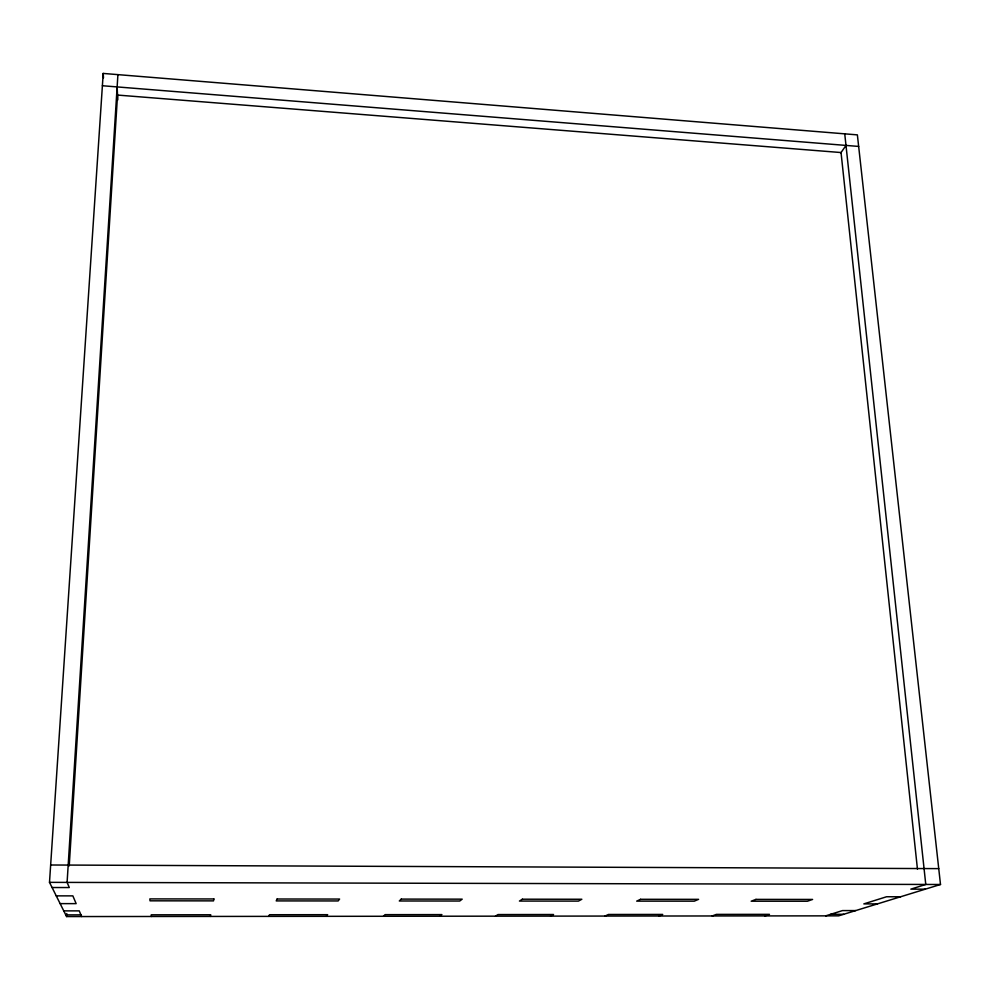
<?xml version="1.0" encoding="UTF-8"?>
<svg xmlns="http://www.w3.org/2000/svg" width="990" height="990" viewBox="0 0 990 990"><rect width="100%" height="100%" fill="white"/><g stroke="black" fill="none" stroke-linecap="round" stroke-linejoin="round"><path stroke-width="1.49" d="M117.909 74.634L67.097 882.399L69.3 887.547L52.074 887.523M69.226 865.916L117.538 95.065L841.042 152.547L917.458 869.183M66.602 916.567L49.5 882.362L103.208 73.433L857.377 134.875L940.5 884.491L838.617 915.849L66.602 916.567L66.788 913.56M210.387 916.431L210.722 914.772L151.235 914.822L151.383 916.48M268.723 916.369L269.515 914.735L327.628 914.686L326.378 916.319M840.72 153.029L845.992 145.419M383.39 916.27L385.073 914.649L441.874 914.599L439.746 916.22M495.47 916.158L498.019 914.562L553.534 914.513L550.576 916.109M605.063 916.059L608.417 914.475L662.706 914.438L658.944 916.01M712.231 915.96L716.376 914.389L769.465 914.352L764.936 915.911M825.697 915.861L842.502 910.59L855.731 910.577M60.13 903.623L76.156 903.635L72.852 895.876L56.244 895.863M877.449 903.895L863.837 903.895L886.57 896.754L900.591 896.779M63.756 910.874L79.237 910.874L81.663 916.542M65.761 914.884L80.945 914.871M830.66 914.302L843.666 914.29M925.304 889.168L910.837 889.144L925.774 884.466L844.742 133.848M49.5 882.362L940.5 884.491M50.651 865L938.743 868.626M102.391 85.734L858.664 146.433M103.208 73.433L103.492 77.826M117.129 86.922L117.785 99.928M213.889 898.957L213.506 900.875L150.022 900.826L149.861 898.908L213.889 898.957M277.126 899.007L276.21 900.912L338.147 900.949L339.582 899.056L277.126 899.007M401.259 899.106L399.317 900.987L459.744 901.024L462.194 899.155L401.259 899.106M522.374 899.205L519.441 901.061L578.42 901.098L581.823 899.254L522.374 899.205M640.567 899.304L636.694 901.123L694.275 901.16L698.593 899.341L640.567 899.304M755.939 899.39L751.175 901.197L807.407 901.234L812.604 899.44L755.939 899.39"/></g></svg>
